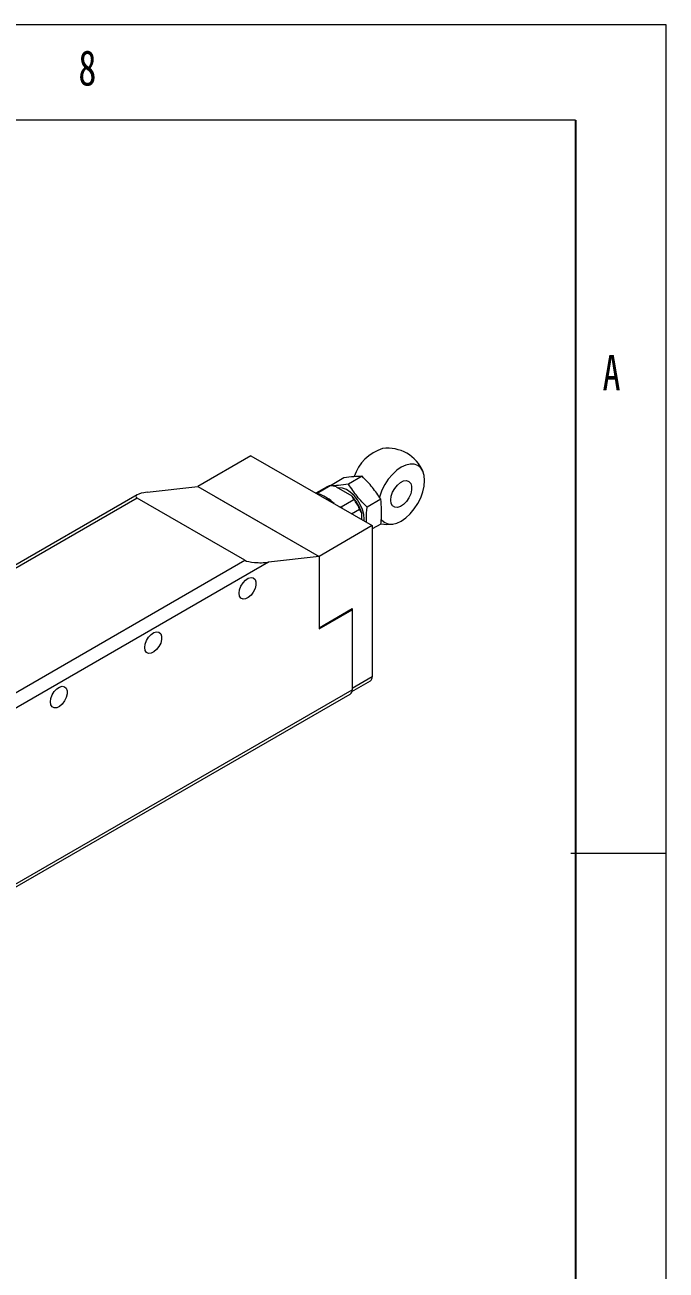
# Paper-space layout '시트2-ENG' of a CAD drawing. Header units: millimetres. Extents: x 5 to 415, y 5 to 292.
# Drawn here: x 381.4 to 415, y 226.6 to 292 of the extents above; entities that cross this region are included whole.
import ezdxf

# ---------------------------------------------------------------- set-up
doc = ezdxf.new("R2010")
doc.units = ezdxf.units.MM
doc.layers.add('NOTES', color=7, linetype='Continuous')
doc.styles.add('SLDTEXTSTYLE3', font='TXT', dxfattribs={"width": 0.75})

psp = doc.layouts.new('시트2-ENG')

# ---------------------------------------------------------------- linework, layer by layer
at = {"color": 7, "linetype": 'Continuous', "lineweight": 18}
for p, q in [((415, 292), (5, 292)), ((415, 5), (415, 292)), ((410.25, 287), (10, 287)), ((393.223, 269.379), (390.429, 267.767)), ((393.223, 269.379), (399.586, 265.708)), ((398.091, 268.212), (397.388, 267.806)), ((399.063, 268.299), (398.343, 267.883)), ((387.778, 267.461), (390.43, 267.767)), ((390.43, 267.767), (396.794, 264.093)), ((397.211, 267.749), (396.629, 267.414)), ((396.698, 267.422), (397.369, 267.81)), ((396.698, 267.422), (396.729, 267.37)), ((397.691, 267.746), (397.369, 267.81)), ((397.691, 267.746), (398.517, 267.27)), ((387.257, 267.329), (377.875, 261.913)), ((392.905, 263.889), (387.248, 267.155)), ((391.314, 267.257), (396.793, 264.095)), ((397.218, 267.154), (397.042, 267.256)), ((397.955, 266.696), (398.627, 267.084)), ((398.627, 267.084), (398.517, 267.27)), ((400.036, 267.09), (399.315, 266.674)), ((397.831, 266.721), (397.955, 266.696)), ((398.495, 266.337), (398.917, 266.581)), ((399.023, 266.393), (398.917, 266.581)), ((399.023, 266.393), (399.023, 266.033)), ((399.586, 265.708), (396.793, 264.095)), ((399.586, 265.708), (399.589, 257.786)), ((400.036, 265.793), (399.587, 265.534)), ((380.318, 256.623), (392.905, 263.889)), ((394.142, 263.787), (380.672, 256.011)), ((396.794, 264.093), (394.142, 263.787)), ((396.793, 264.095), (396.793, 264.093)), ((396.794, 264.093), (396.794, 260.296)), ((396.794, 262.461), (396.795, 260.351)), ((396.794, 260.296), (398.526, 261.296)), ((396.795, 260.351), (398.527, 261.351)), ((398.526, 261.296), (398.479, 261.323)), ((398.526, 261.296), (398.526, 257.091)), ((398.527, 261.351), (398.528, 257.174)), ((396.794, 260.351), (396.795, 260.351)), ((398.528, 257.174), (399.589, 257.786)), ((365.398, 237.967), (398.526, 257.091)), ((398.516, 256.997), (399.485, 257.557)), ((398.528, 257.174), (398.526, 257.133)), ((365.295, 237.738), (398.423, 256.862)), ((415, 248.5), (410, 248.5))]:
    psp.add_line(p, q, dxfattribs=at)
at = {"color": 8, "linetype": 'Continuous', "lineweight": 18}
psp.add_line((387.248, 267.155), (378.022, 261.828), dxfattribs=at)
at = {"color": 7, "linetype": 'Continuous', "lineweight": 18, "flags": 128}
for points in [[(400.04, 266.056), (400.089, 265.993), (400.241, 265.866), (400.427, 265.798), (400.639, 265.789), (400.868, 265.841), (401.107, 265.952), (401.346, 266.117), (401.576, 266.33), (401.788, 266.583), (401.973, 266.866), (402.126, 267.168), (402.239, 267.478), (402.308, 267.784), (402.332, 268.073), (402.308, 268.336), (402.239, 268.561), (402.126, 268.74), (401.973, 268.866), (401.788, 268.935), (401.576, 268.944), (401.346, 268.891), (401.107, 268.781), (400.868, 268.616), (400.639, 268.402), (400.427, 268.149), (400.241, 267.866), (400.089, 267.564), (399.976, 267.254), (399.953, 267.173)], [(400.559, 267.05), (400.584, 267.251), (400.654, 267.461), (400.766, 267.664), (400.907, 267.84), (401.066, 267.974), (401.229, 268.054), (401.381, 268.073), (401.509, 268.029), (401.601, 267.926), (401.649, 267.773), (401.649, 267.585), (401.601, 267.377), (401.509, 267.168), (401.381, 266.976), (401.229, 266.82), (401.066, 266.712), (400.907, 266.662), (400.766, 266.674), (400.654, 266.748), (400.584, 266.878), (400.559, 267.05)], [(396.641, 267.407), (396.656, 267.412), (396.698, 267.422)], [(399.159, 265.954), (399.163, 266.04), (399.139, 266.289), (399.069, 266.552), (398.956, 266.815), (398.807, 267.064), (398.629, 267.285), (398.432, 267.466), (398.227, 267.599), (398.025, 267.674), (397.837, 267.689), (397.799, 267.684)], [(397.955, 266.696), (397.997, 266.637), (398.011, 266.617)], [(400.035, 265.808), (400.342, 265.775), (400.67, 265.793)], [(392.604, 262.164), (392.628, 262.344), (392.697, 262.531), (392.805, 262.707), (392.938, 262.851), (393.083, 262.949), (393.224, 262.989), (393.346, 262.968), (393.435, 262.887), (393.482, 262.755), (393.482, 262.587), (393.435, 262.401), (393.346, 262.217), (393.224, 262.054), (393.083, 261.932), (392.938, 261.862), (392.805, 261.853), (392.697, 261.905), (392.628, 262.012), (392.604, 262.164)], [(387.655, 259.307), (387.678, 259.486), (387.748, 259.674), (387.855, 259.85), (387.988, 259.994), (388.133, 260.092), (388.274, 260.132), (388.396, 260.11), (388.485, 260.029), (388.532, 259.898), (388.532, 259.73), (388.485, 259.543), (388.396, 259.359), (388.274, 259.197), (388.133, 259.074), (387.988, 259.005), (387.855, 258.995), (387.748, 259.047), (387.678, 259.155), (387.655, 259.307)], [(382.705, 256.449), (382.729, 256.629), (382.798, 256.817), (382.905, 256.992), (383.038, 257.137), (383.183, 257.234), (383.324, 257.274), (383.446, 257.253), (383.535, 257.172), (383.583, 257.04), (383.583, 256.872), (383.535, 256.686), (383.446, 256.502), (383.324, 256.34), (383.183, 256.217), (383.038, 256.147), (382.905, 256.138), (382.798, 256.19), (382.729, 256.297), (382.705, 256.449)]]:
    psp.add_lwpolyline(points, dxfattribs=at)
at = {"color": 7, "linetype": 'Continuous', "lineweight": 18}
for centre, radius, start, end in [((400.8, 267.58), 2.277, 107.11842, 162.04382), ((400.4, 267.775), 2, 22.24024, 97.76513), ((396.269, 265.841), 1.613, 42.99327, 76.44317), ((397.48, 267.28), 0.541, 101.82174, 119.8766), ((396.285, 265.587), 1.824, 44.45098, 59.21523), ((396.734, 265.655), 2.405, 17.84358, 42.15642), ((396.439, 265.485), 2.71, 23.84551, 36.15449), ((399.344, 257.759), 0.247, 305.02049, 6.3178), ((398.288, 257.061), 0.24, 304.05635, 7.25583)]:
    psp.add_arc(centre, radius, start, end, dxfattribs=at)
for centre, start_param, end_param in [((388.132, 267.257), 1.946279, 3.517075), ((393.789, 263.991), 3.517075, 5.087872)]:
    psp.add_ellipse(centre, major_axis=(0.952, 0.02), ratio=0.238752, start_param=start_param, end_param=end_param, dxfattribs=at)
for points, knots in [([(399.063, 268.299), (398.923, 268.296), (398.639, 268.291), (398.275, 268.239), (398.091, 268.212)], [0, 0, 0, 0, 0.495216, 1, 1, 1, 1]), ([(400.036, 267.09), (399.895, 267.301), (399.612, 267.727), (399.247, 268.107), (399.063, 268.299)], [0, 0, 0, 0, 0.495216, 1, 1, 1, 1]), ([(398.343, 267.883), (398.162, 267.857), (397.819, 267.808), (397.552, 267.802), (397.425, 267.799)], [0, 0, 0, 0, 0.527563, 1, 1, 1, 1]), ([(399.315, 266.674), (399.135, 266.862), (398.77, 267.242), (398.486, 267.668), (398.343, 267.883)], [0, 0, 0, 0, 0.495216, 1, 1, 1, 1]), ([(400.036, 265.793), (400.042, 265.851), (400.068, 266.107), (400.089, 266.554), (400.053, 266.91), (400.036, 267.09)], [0, 0, 0, 0, 0.126972, 0.560077, 1, 1, 1, 1]), ([(399.284, 265.882), (399.28, 265.948), (399.266, 266.198), (399.294, 266.472), (399.315, 266.674)], [0, 0, 0, 0, 0.26221, 1, 1, 1, 1])]:
    psp.add_open_spline(points, degree=3, knots=knots, dxfattribs=at)
at = {"layer": 'NOTES', "color": 7}
psp.add_line((410.25, 287), (410.25, 10), dxfattribs=at)

# ---------------------------------------------------------------- texts
at = {"color": 7, "linetype": 'Continuous', "lineweight": 0, "char_height": 1.852, "attachment_point": 1, "style": 'SLDTEXTSTYLE3'}
for s, insert in [('8', (384.167, 290.668)), ('A', (411.667, 274.668))]:
    psp.add_mtext(s, dxfattribs=dict(at, insert=insert))

doc.saveas('drawing.dxf')
